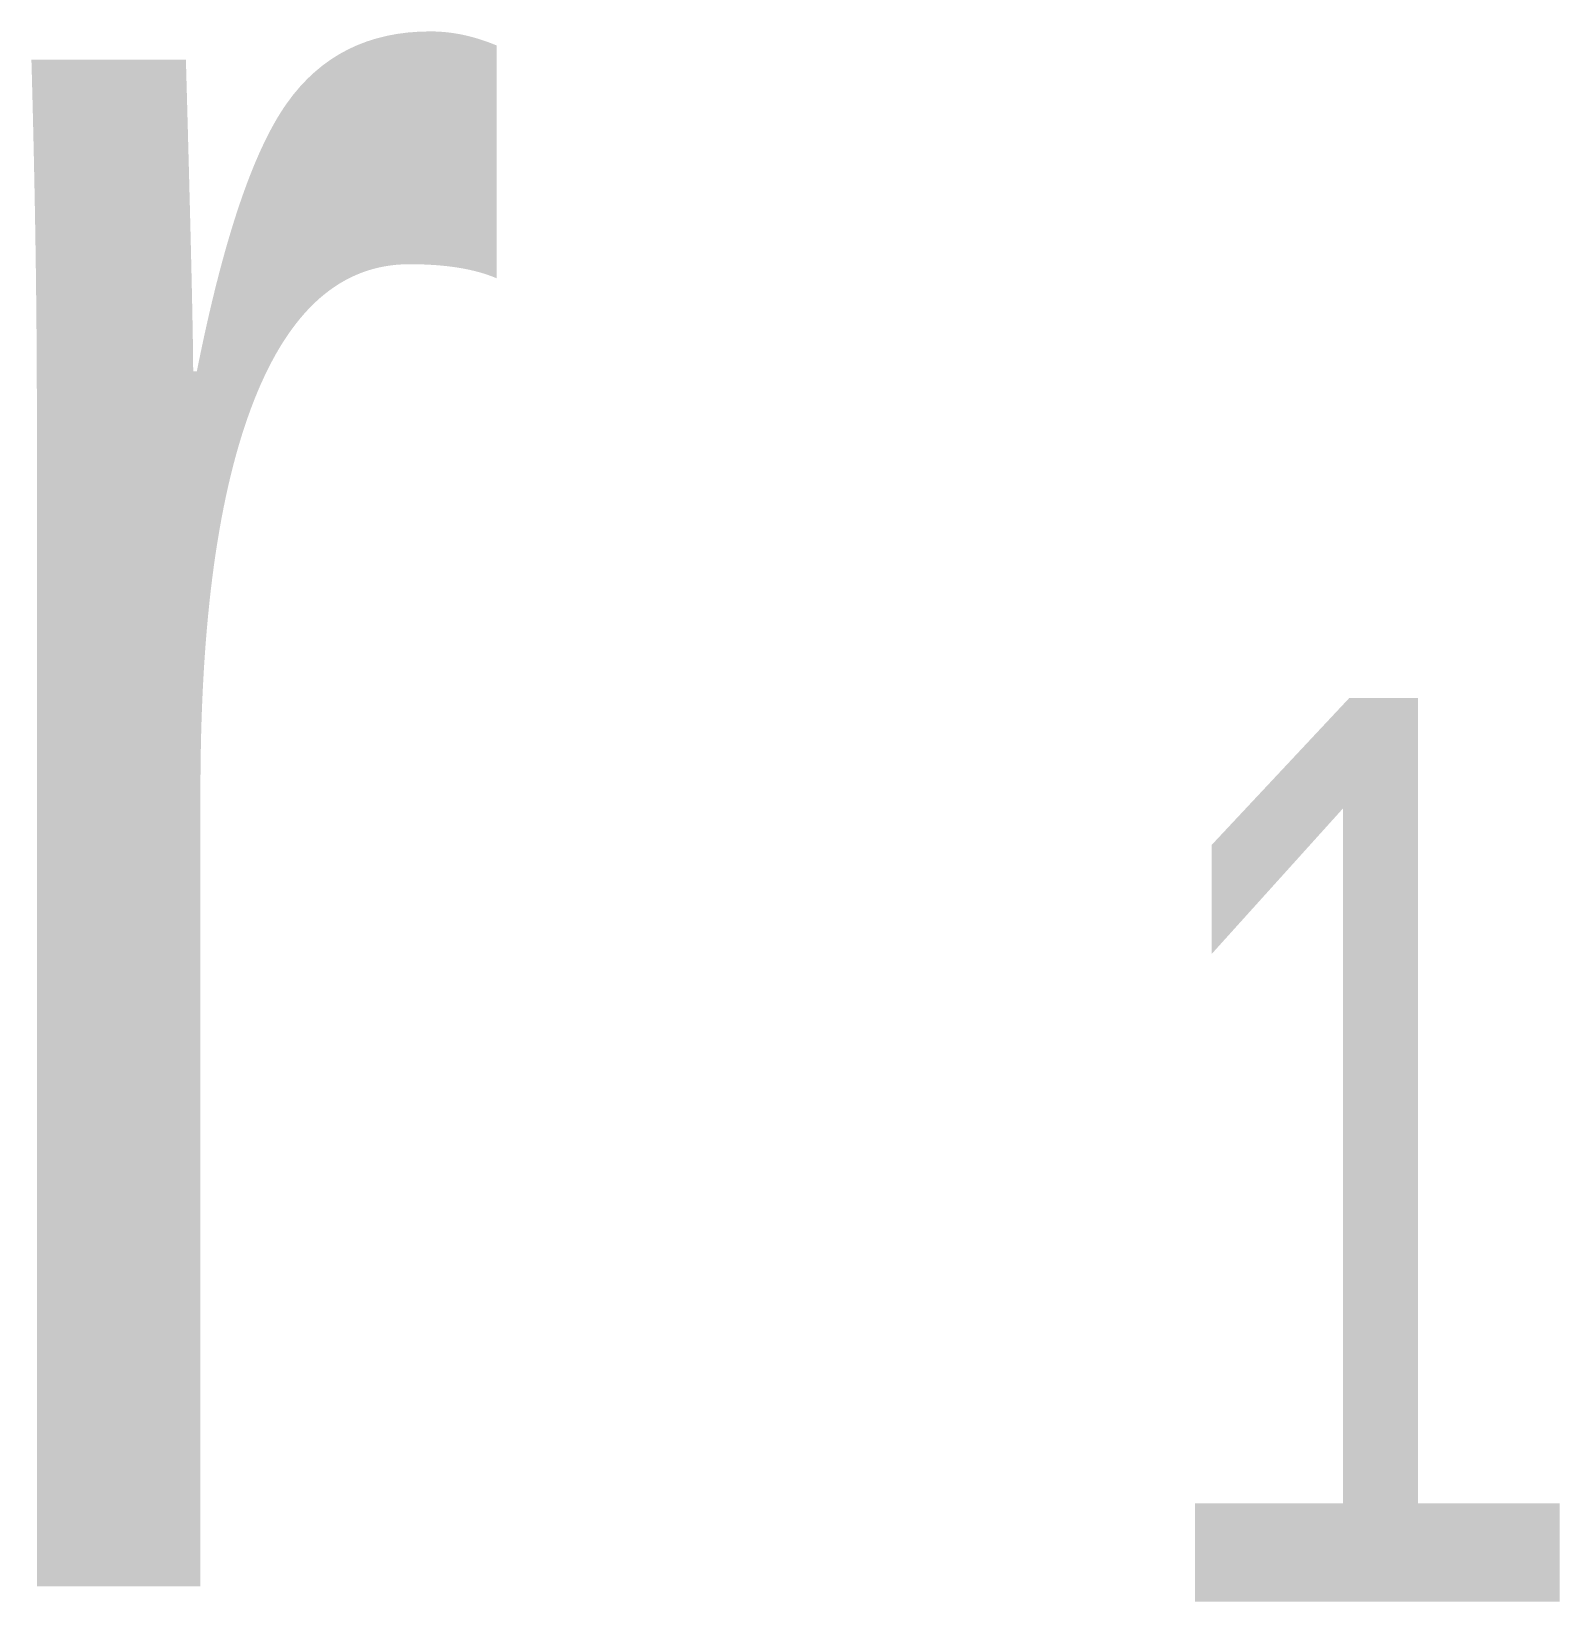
# Model space of a CAD drawing. Extents: x 5.83 to 10.06, y 1.75 to 6.09.
import ezdxf

# ---------------------------------------------------------------- set-up
doc = ezdxf.new("R2010")
doc.units = 0
doc.header["$MEASUREMENT"] = 0
doc.layers.get('0').update_dxf_attribs({"linetype": 'CONTINUOUS'})
doc.styles.add('LZ_FONTS_FS', font='hxm.ttf', dxfattribs={"width": 0.7})

msp = doc.modelspace()

# ---------------------------------------------------------------- texts
at = {"style": 'LZ_FONTS_FS', "width": 0.7}
for s, height, p in [('r', 5.5, (5.4916, 1.792)), ('1', 2.5, (8.8736, 1.7497))]:
    msp.add_text(s, height=height, dxfattribs=at).set_placement(p)

doc.saveas('drawing.dxf')
